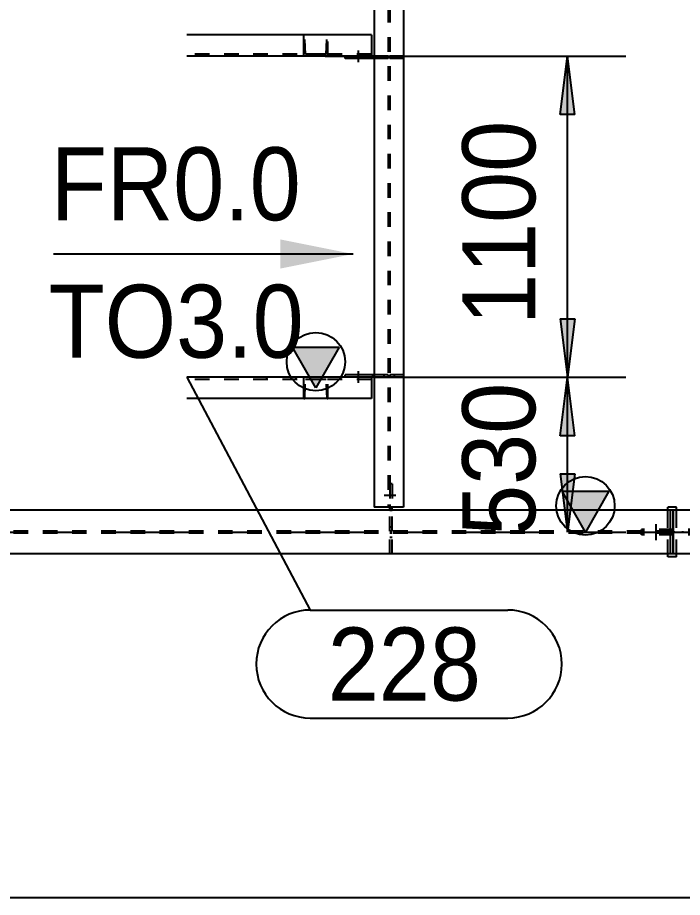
# Model space of a CAD drawing. Header units: millimetres. Extents: x 0 to 594, y 0 to 420.
# Drawn here: x 401.19 to 423.96, y 284.92 to 315.04 of the extents above; entities that cross this region are included whole.
import ezdxf

# ---------------------------------------------------------------- set-up
doc = ezdxf.new("R2010")
doc.units = ezdxf.units.MM
doc.header["$MEASUREMENT"] = 0
for name, pattern in [('XKITLINE00', [0]), ('XKITLINE02', [4, 2, -2]), ('XKITLINE03', [6, 3, -1, 1, -1]), ('XKITLINE04', [3, 0.5, -0.5, 0.5, -0.5, 0.5, -0.5])]:
    doc.linetypes.add(name, pattern=pattern)
for name, color, linetype in [('dimension', 7, 'Continuous'), ('grid', 7, 'Continuous'), ('mark', 7, 'Continuous'), ('part1', 7, 'Continuous'), ('text', 7, 'Continuous')]:
    doc.layers.add(name, color=color, linetype=linetype)
doc.styles.add('STYLE_1', font='arial.ttf', dxfattribs={"height": 0.2})

# ---------------------------------------------------------------- blocks, each defined once
blk = doc.blocks.new('*D2174')
at = {"layer": 'grid', "color": 4, "linetype": 'XKITLINE03'}
blk.add_line((1228.871, 1836.576), (1642.443, 1836.576), dxfattribs=at)
blk = doc.blocks.new('*D2198')
at = {"layer": 'part1', "color": 0, "linetype": 'XKITLINE00'}
for p, q in [((1579.841, 1869.526), (1579.841, 1837.426)), ((1580.841, 1869.526), (1580.841, 1837.426)), ((1580.841, 1837.426), (1579.841, 1837.426))]:
    blk.add_line(p, q, dxfattribs=at)
at = {"layer": 'part1', "color": 2, "linetype": 'XKITLINE04'}
for p, q in [((1580.314, 1869.526), (1580.314, 1837.426)), ((1580.369, 1869.526), (1580.369, 1837.426))]:
    blk.add_line(p, q, dxfattribs=at)
blk = doc.blocks.new('*D2207')
at = {"layer": 'part1', "color": 0, "linetype": 'XKITLINE00'}
for p, q in [((1576.161, 1841.806), (1576.161, 1841.876)), ((1577.161, 1841.806), (1577.161, 1841.876))]:
    blk.add_line(p, q, dxfattribs=at)
blk = doc.blocks.new('*D2208')
at = {"layer": 'part1', "color": 0, "linetype": 'XKITLINE00'}
for p, q in [((1579.741, 1853.606), (1577.427, 1853.606)), ((1577.427, 1852.876), (1577.427, 1853.606)), ((1579.741, 1853.606), (1579.741, 1852.876)), ((1579.741, 1852.876), (1577.427, 1852.876))]:
    blk.add_line(p, q, dxfattribs=at)
at = {"layer": 'part1', "color": 2, "linetype": 'XKITLINE04'}
for p, q in [((1577.485, 1852.946), (1577.458, 1853.606)), ((1578.198, 1852.946), (1578.225, 1853.606)), ((1578.256, 1852.876), (1578.256, 1853.606)), ((1579.741, 1852.946), (1577.485, 1852.946))]:
    blk.add_line(p, q, dxfattribs=at)
blk = doc.blocks.new('*D2209')
at = {"layer": 'part1', "color": 2, "linetype": 'XKITLINE04'}
for p, q in [((1580.369, 1841.956), (1580.369, 1841.876)), ((1580.839, 1841.956), (1580.369, 1841.956)), ((1580.519, 1841.956), (1580.519, 1841.876)), ((1580.839, 1841.956), (1580.839, 1841.876)), ((1580.839, 1841.876), (1580.369, 1841.876))]:
    blk.add_line(p, q, dxfattribs=at)
blk = doc.blocks.new('*D2210')
at = {"layer": 'part1', "color": 0, "linetype": 'XKITLINE00'}
blk.add_line((1579.291, 1842.081), (1579.291, 1841.681), dxfattribs=at)
blk.add_line((1579.291, 1842.081), (1579.291, 1841.681), dxfattribs=at)
blk = doc.blocks.new('*D2211')
at = {"layer": 'part1', "color": 0, "linetype": 'XKITLINE00'}
for p, q in [((1579.841, 1841.956), (1578.841, 1841.956)), ((1578.841, 1841.876), (1578.841, 1841.956)), ((1579.791, 1841.876), (1579.791, 1841.956)), ((1579.841, 1841.876), (1579.741, 1841.876))]:
    blk.add_line(p, q, dxfattribs=at)
at = {"layer": 'part1', "color": 2, "linetype": 'XKITLINE04'}
for p, q in [((1578.841, 1841.876), (1578.841, 1841.956)), ((1580.314, 1841.956), (1579.791, 1841.956)), ((1579.791, 1841.876), (1579.791, 1841.956)), ((1579.841, 1841.876), (1579.841, 1841.956)), ((1579.841, 1841.876), (1579.841, 1841.956)), ((1579.841, 1841.956), (1579.841, 1841.876)), ((1580.164, 1841.956), (1580.164, 1841.876)), ((1580.314, 1841.956), (1580.314, 1841.876)), ((1579.741, 1841.876), (1578.841, 1841.876)), ((1580.314, 1841.876), (1579.791, 1841.876))]:
    blk.add_line(p, q, dxfattribs=at)
blk = doc.blocks.new('*D2212')
at = {"layer": 'part1', "color": 0, "linetype": 'XKITLINE00'}
for p, q in [((1577.427, 1841.146), (1577.427, 1841.876)), ((1579.741, 1841.876), (1577.427, 1841.876)), ((1579.741, 1841.876), (1579.741, 1841.146)), ((1579.741, 1841.146), (1577.427, 1841.146))]:
    blk.add_line(p, q, dxfattribs=at)
at = {"layer": 'part1', "color": 2, "linetype": 'XKITLINE04'}
for p, q in [((1577.458, 1841.146), (1577.485, 1841.806)), ((1579.741, 1841.806), (1577.485, 1841.806)), ((1578.225, 1841.146), (1578.198, 1841.806)), ((1578.256, 1841.146), (1578.256, 1841.876)), ((1577.427, 1841.146), (1577.458, 1841.146))]:
    blk.add_line(p, q, dxfattribs=at)
blk = doc.blocks.new('*D2213')
at = {"layer": 'part1', "color": 0, "linetype": 'XKITLINE00'}
for p, q in [((1576.161, 1852.946), (1576.161, 1852.876)), ((1577.161, 1852.946), (1577.161, 1852.876))]:
    blk.add_line(p, q, dxfattribs=at)
blk = doc.blocks.new('*D2214')
at = {"layer": 'part1', "color": 2, "linetype": 'XKITLINE04'}
for p, q in [((1579.741, 1852.876), (1578.841, 1852.876)), ((1578.841, 1852.796), (1578.841, 1852.876)), ((1580.314, 1852.876), (1579.791, 1852.876)), ((1579.791, 1852.796), (1579.791, 1852.876)), ((1580.314, 1852.796), (1579.791, 1852.796)), ((1579.841, 1852.796), (1579.841, 1852.876)), ((1579.841, 1852.796), (1579.841, 1852.876)), ((1579.841, 1852.876), (1579.841, 1852.796)), ((1580.164, 1852.876), (1580.164, 1852.796)), ((1580.314, 1852.876), (1580.314, 1852.796))]:
    blk.add_line(p, q, dxfattribs=at)
at = {"layer": 'part1', "color": 0, "linetype": 'XKITLINE00'}
for p, q in [((1578.841, 1852.796), (1578.841, 1852.876)), ((1579.841, 1852.796), (1578.841, 1852.796)), ((1579.841, 1852.876), (1579.741, 1852.876)), ((1579.791, 1852.796), (1579.791, 1852.876))]:
    blk.add_line(p, q, dxfattribs=at)
blk = doc.blocks.new('*D2215')
at = {"layer": 'part1', "color": 0, "linetype": 'XKITLINE00'}
blk.add_line((1579.291, 1853.071), (1579.291, 1852.671), dxfattribs=at)
blk.add_line((1579.291, 1853.071), (1579.291, 1852.671), dxfattribs=at)
blk = doc.blocks.new('*D2216')
at = {"layer": 'part1', "color": 2, "linetype": 'XKITLINE04'}
for p, q in [((1580.369, 1852.876), (1580.369, 1852.796)), ((1580.839, 1852.876), (1580.369, 1852.876)), ((1580.839, 1852.796), (1580.369, 1852.796)), ((1580.519, 1852.876), (1580.519, 1852.796)), ((1580.839, 1852.876), (1580.839, 1852.796))]:
    blk.add_line(p, q, dxfattribs=at)
blk = doc.blocks.new('*D2494')
at = {"layer": 'dimension', "color": 1, "linetype": 'XKITLINE00'}
blk.add_line((1533.341, 1824.066), (1593.341, 1824.066), dxfattribs=at)
blk = doc.blocks.new('*D2519')
at = {"layer": 'part1', "color": 0, "linetype": 'XKITLINE00'}
for p, q in [((1577.841, 1841.511), (1577.041, 1842.911)), ((1577.041, 1842.911), (1578.641, 1842.911)), ((1578.641, 1842.911), (1577.841, 1841.511)), ((1577.427, 1841.876), (1573.427, 1841.876)), ((1577.427, 1841.146), (1577.427, 1841.876)), ((1577.427, 1841.146), (1573.427, 1841.146))]:
    blk.add_line(p, q, dxfattribs=at)
at = {"layer": 'part1', "color": 2, "linetype": 'XKITLINE04'}
for p, q in [((1578.198, 1841.806), (1573.624, 1841.806)), ((1578.256, 1841.876), (1577.427, 1841.876)), ((1577.458, 1841.146), (1577.485, 1841.806)), ((1578.225, 1841.146), (1578.198, 1841.806)), ((1578.256, 1841.146), (1578.256, 1841.876)), ((1578.256, 1841.146), (1577.427, 1841.146)), ((1578.225, 1841.146), (1578.256, 1841.146))]:
    blk.add_line(p, q, dxfattribs=at)
at = {"layer": 'part1', "color": 0, "linetype": 'XKITLINE00'}
blk.add_circle((1577.841, 1842.411), 1, dxfattribs=at)
at = {"layer": 'part1', "color": 0}
blk.add_solid([(1577.041, 1842.911), (1578.641, 1842.911), (1577.041, 1842.911), (1577.841, 1841.511)], dxfattribs=at)
blk = doc.blocks.new('*D2520')
at = {"layer": 'part1', "color": 0, "linetype": 'XKITLINE00'}
for p, q in [((1577.427, 1853.606), (1573.427, 1853.606)), ((1577.427, 1852.876), (1577.427, 1853.606)), ((1577.427, 1852.876), (1573.427, 1852.876))]:
    blk.add_line(p, q, dxfattribs=at)
at = {"layer": 'part1', "color": 2, "linetype": 'XKITLINE04'}
for p, q in [((1578.256, 1853.606), (1577.427, 1853.606)), ((1578.225, 1853.606), (1577.427, 1853.606)), ((1577.485, 1852.946), (1577.458, 1853.606)), ((1578.198, 1852.946), (1578.225, 1853.606)), ((1578.256, 1852.876), (1578.256, 1853.606)), ((1578.198, 1852.946), (1573.624, 1852.946)), ((1578.256, 1852.876), (1576.256, 1852.876))]:
    blk.add_line(p, q, dxfattribs=at)
blk = doc.blocks.new('*D2521')
at = {"layer": 'part1', "color": 0, "linetype": 'XKITLINE00'}
for p, q in [((1587.071, 1836.576), (1586.271, 1837.976)), ((1586.271, 1837.976), (1587.871, 1837.976)), ((1587.871, 1837.976), (1587.071, 1836.576)), ((1590.071, 1837.326), (1536.611, 1837.326)), ((1589.981, 1835.826), (1589.981, 1837.326)), ((1590.071, 1835.826), (1590.071, 1837.326)), ((1590.071, 1835.826), (1536.611, 1835.826))]:
    blk.add_line(p, q, dxfattribs=at)
at = {"layer": 'part1', "color": 2, "linetype": 'XKITLINE04'}
for p, q in [((1589.991, 1836.609), (1536.691, 1836.609)), ((1588.991, 1836.544), (1536.691, 1836.544)), ((1589.991, 1836.544), (1537.011, 1836.544)), ((1589.671, 1836.544), (1589.671, 1836.609)), ((1589.991, 1836.609), (1589.676, 1836.609)), ((1589.971, 1836.544), (1589.971, 1836.609)), ((1589.991, 1836.544), (1589.991, 1836.609)), ((1590.071, 1835.826), (1590.071, 1836.544)), ((1589.991, 1835.826), (1589.981, 1835.826))]:
    blk.add_line(p, q, dxfattribs=at)
at = {"layer": 'part1', "color": 0, "linetype": 'XKITLINE00'}
blk.add_circle((1587.071, 1837.476), 1, dxfattribs=at)
at = {"layer": 'part1', "color": 0}
blk.add_solid([(1586.271, 1837.976), (1587.871, 1837.976), (1586.271, 1837.976), (1587.071, 1836.576)], dxfattribs=at)
blk = doc.blocks.new('*D2729')
at = {"layer": 'text', "color": 1, "style": 'STYLE_1', "width": 0.9}
blk.add_text('TO3.0', height=2.5, dxfattribs=at).set_placement((1568.69, 1842.546))
blk = doc.blocks.new('*D2730')
at = {"layer": 'text', "color": 1, "linetype": 'XKITLINE00'}
blk.add_line((1579.121, 1846.098), (1568.86, 1846.098), dxfattribs=at)
at = {"layer": 'text', "color": 1}
blk.add_solid([(1579.121, 1846.098), (1576.621, 1845.598), (1579.121, 1846.098), (1576.621, 1846.598)], dxfattribs=at)
at = {"layer": 'text', "color": 1, "style": 'STYLE_1', "width": 0.9}
blk.add_text('FR0.0', height=2.5, dxfattribs=at).set_placement((1568.766, 1847.253))
blk = doc.blocks.new('*D2755')
at = {"layer": 'dimension', "color": 1, "linetype": 'XKITLINE00'}
for p, q in [((1578.161, 1852.876), (1588.453, 1852.876)), ((1586.203, 1850.876), (1586.453, 1852.876)), ((1586.453, 1841.876), (1586.453, 1852.876)), ((1586.703, 1850.876), (1586.453, 1852.876)), ((1586.703, 1850.876), (1586.203, 1850.876)), ((1586.203, 1843.876), (1586.453, 1841.876)), ((1586.203, 1843.876), (1586.703, 1843.876)), ((1586.703, 1843.876), (1586.453, 1841.876)), ((1579.841, 1841.876), (1588.453, 1841.876))]:
    blk.add_line(p, q, dxfattribs=at)
at = {"layer": 'dimension', "color": 1}
for points in [[(1586.453, 1852.876), (1586.703, 1850.876), (1586.453, 1852.876), (1586.203, 1850.876)], [(1586.453, 1841.876), (1586.203, 1843.876), (1586.453, 1841.876), (1586.703, 1843.876)]]:
    blk.add_solid(points, dxfattribs=at)
at = {"layer": 'dimension', "color": 1, "style": 'STYLE_1', "width": 0.9}
blk.add_text('1100', height=2.5, rotation=90.0002, dxfattribs=at).set_placement((1585.353, 1843.668))
blk = doc.blocks.new('*D2761')
at = {"layer": 'mark', "color": 1, "linetype": 'XKITLINE00'}
for p, q in [((1573.427, 1841.876), (1577.649, 1833.907)), ((1577.649, 1833.907), (1584.412, 1833.907)), ((1577.649, 1833.907), (1577.649, 1833.907)), ((1577.649, 1830.207), (1584.412, 1830.207))]:
    blk.add_line(p, q, dxfattribs=at)
for centre, start, end in [((1577.649, 1832.057), 90, -90), ((1584.412, 1832.057), -90, 90)]:
    blk.add_arc(centre, 1.85, start, end, dxfattribs=at)
at = {"layer": 'mark', "color": 1, "style": 'STYLE_1', "width": 0.9}
blk.add_text('228', height=2.5, dxfattribs=at).set_placement((1578.249, 1830.807))
blk = doc.blocks.new('*D2766')
at = {"layer": 'part1', "color": 2, "linetype": 'XKITLINE04'}
for p, q in [((1580.369, 1835.826), (1580.369, 1836.544)), ((1580.449, 1836.544), (1580.369, 1836.544)), ((1580.449, 1835.826), (1580.449, 1836.544)), ((1580.449, 1836.394), (1580.369, 1836.394)), ((1580.449, 1835.826), (1580.369, 1835.826))]:
    blk.add_line(p, q, dxfattribs=at)
blk = doc.blocks.new('*D2767')
at = {"layer": 'part1', "color": 2, "linetype": 'XKITLINE04'}
for p, q in [((1591.091, 1836.544), (1588.991, 1836.544)), ((1588.991, 1836.484), (1588.991, 1836.544)), ((1591.091, 1836.484), (1591.091, 1836.544)), ((1591.091, 1836.484), (1588.991, 1836.484))]:
    blk.add_line(p, q, dxfattribs=at)
blk = doc.blocks.new('*D2775')
at = {"layer": 'part1', "color": 0, "linetype": 'XKITLINE02'}
blk.add_line((1580.581, 1837.826), (1580.181, 1837.826), dxfattribs=at)
blk.add_line((1580.581, 1837.826), (1580.181, 1837.826), dxfattribs=at)
blk = doc.blocks.new('*D2776')
at = {"layer": 'part1', "color": 2, "linetype": 'XKITLINE04'}
for p, q in [((1580.369, 1838.226), (1580.369, 1837.426)), ((1580.449, 1838.226), (1580.369, 1838.226)), ((1580.449, 1838.226), (1580.449, 1837.426)), ((1580.369, 1837.376), (1580.449, 1837.376)), ((1580.369, 1837.329), (1580.369, 1837.336)), ((1580.369, 1837.326), (1580.369, 1837.329)), ((1580.369, 1836.609), (1580.369, 1837.326)), ((1580.449, 1837.326), (1580.369, 1837.326)), ((1580.369, 1837.326), (1580.449, 1837.326)), ((1580.369, 1837.326), (1580.449, 1837.326)), ((1580.449, 1837.329), (1580.449, 1837.336)), ((1580.449, 1837.326), (1580.449, 1837.329)), ((1580.449, 1836.609), (1580.449, 1837.326)), ((1580.369, 1836.759), (1580.449, 1836.759)), ((1580.369, 1836.759), (1580.449, 1836.759)), ((1580.449, 1836.609), (1580.369, 1836.609))]:
    blk.add_line(p, q, dxfattribs=at)
at = {"layer": 'part1', "color": 0, "linetype": 'XKITLINE00'}
for p, q in [((1580.369, 1837.376), (1580.369, 1837.426)), ((1580.369, 1837.376), (1580.449, 1837.376)), ((1580.369, 1837.326), (1580.369, 1837.376)), ((1580.449, 1837.376), (1580.449, 1837.426)), ((1580.449, 1837.326), (1580.449, 1837.376))]:
    blk.add_line(p, q, dxfattribs=at)
blk = doc.blocks.new('*D2786')
at = {"layer": 'part1', "color": 0, "linetype": 'XKITLINE00'}
for p, q in [((1592.091, 1837.326), (1590.091, 1837.326)), ((1590.091, 1835.826), (1590.091, 1837.326)), ((1592.091, 1835.826), (1590.091, 1835.826))]:
    blk.add_line(p, q, dxfattribs=at)
at = {"layer": 'part1', "color": 2, "linetype": 'XKITLINE04'}
for p, q in [((1592.091, 1835.826), (1592.091, 1837.326)), ((1592.091, 1836.609), (1590.091, 1836.609)), ((1592.091, 1836.544), (1590.091, 1836.544)), ((1590.111, 1836.544), (1590.111, 1836.609)), ((1590.411, 1836.544), (1590.411, 1836.609))]:
    blk.add_line(p, q, dxfattribs=at)
blk = doc.blocks.new('*D2787')
at = {"layer": 'part1', "color": 2, "linetype": 'XKITLINE04'}
for p, q in [((1591.091, 1836.669), (1588.991, 1836.669)), ((1588.991, 1836.609), (1588.991, 1836.669)), ((1591.091, 1836.609), (1588.991, 1836.609)), ((1591.091, 1836.609), (1591.091, 1836.669))]:
    blk.add_line(p, q, dxfattribs=at)
blk = doc.blocks.new('*D2788')
at = {"layer": 'part1', "color": 2, "linetype": 'XKITLINE04'}
for p, q in [((1589.891, 1835.726), (1589.891, 1837.426)), ((1590.191, 1837.426), (1589.891, 1837.426)), ((1590.191, 1835.726), (1590.191, 1837.426)), ((1590.191, 1835.726), (1589.891, 1835.726))]:
    blk.add_line(p, q, dxfattribs=at)
blk = doc.blocks.new('*D2790')
at = {"layer": 'part1', "color": 0, "linetype": 'XKITLINE02'}
blk.add_line((1589.491, 1836.301), (1589.491, 1836.851), dxfattribs=at)
blk.add_line((1589.491, 1836.301), (1589.491, 1836.851), dxfattribs=at)
blk.add_line((1589.491, 1836.301), (1589.491, 1836.851), dxfattribs=at)
blk = doc.blocks.new('*D2794')
at = {"layer": 'part1', "color": 0, "linetype": 'XKITLINE00'}
for p, q in [((1590.191, 1837.426), (1589.891, 1837.426)), ((1589.891, 1837.326), (1589.891, 1837.426)), ((1590.191, 1837.326), (1590.191, 1837.426)), ((1589.891, 1835.726), (1589.891, 1835.826)), ((1590.191, 1835.726), (1589.891, 1835.726)), ((1590.191, 1835.726), (1590.191, 1835.826))]:
    blk.add_line(p, q, dxfattribs=at)
at = {"layer": 'part1', "color": 2, "linetype": 'XKITLINE04'}
for p, q in [((1589.891, 1835.826), (1589.891, 1837.326)), ((1590.191, 1835.826), (1590.191, 1837.326))]:
    blk.add_line(p, q, dxfattribs=at)
blk = doc.blocks.new('*D2806')
at = {"layer": 'dimension', "color": 1, "linetype": 'XKITLINE00'}
for p, q in [((1579.841, 1841.876), (1588.453, 1841.876)), ((1586.203, 1839.876), (1586.453, 1841.876)), ((1586.453, 1836.576), (1586.453, 1841.876)), ((1586.703, 1839.876), (1586.453, 1841.876)), ((1586.703, 1839.876), (1586.203, 1839.876)), ((1586.203, 1838.576), (1586.453, 1836.576)), ((1586.203, 1838.576), (1586.703, 1838.576)), ((1586.703, 1838.576), (1586.453, 1836.576)), ((1586.491, 1836.576), (1588.453, 1836.576))]:
    blk.add_line(p, q, dxfattribs=at)
at = {"layer": 'dimension', "color": 1}
for points in [[(1586.453, 1841.876), (1586.703, 1839.876), (1586.453, 1841.876), (1586.203, 1839.876)], [(1586.453, 1836.576), (1586.203, 1838.576), (1586.453, 1836.576), (1586.703, 1838.576)]]:
    blk.add_solid(points, dxfattribs=at)
at = {"layer": 'dimension', "color": 1, "style": 'STYLE_1', "width": 0.9}
blk.add_text('530', height=2.5, rotation=90.0002, dxfattribs=at).set_placement((1585.353, 1836.445))

msp = doc.modelspace()

# ---------------------------------------------------------------- block references
at = {"layer": 'dimension'}
for name in ['*D2755', '*D2806', '*D2494']:
    msp.add_blockref(name, (-1166.435, -1539.151), dxfattribs=at)
at = {"layer": 'grid'}
msp.add_blockref('*D2174', (-1166.435, -1539.151), dxfattribs=at)
at = {"layer": 'mark'}
msp.add_blockref('*D2761', (-1166.435, -1539.151), dxfattribs=at)
at = {"layer": 'part1'}
for name in ['*D2198', '*D2520', '*D2208', '*D2215', '*D2213', '*D2214', '*D2216', '*D2519', '*D2211', '*D2210', '*D2209', '*D2207', '*D2212', '*D2521', '*D2776', '*D2775', '*D2788', '*D2794', '*D2786', '*D2790', '*D2766', '*D2787', '*D2767']:
    msp.add_blockref(name, (-1166.435, -1539.151), dxfattribs=at)
at = {"layer": 'text'}
for name in ['*D2730', '*D2729']:
    msp.add_blockref(name, (-1166.435, -1539.151), dxfattribs=at)

doc.saveas('drawing.dxf')
